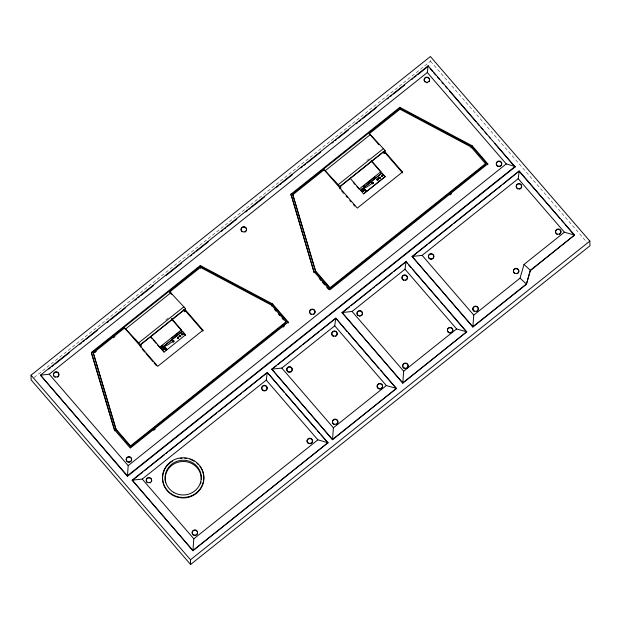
<?xml version="1.0" encoding="UTF-8"?>
<svg xmlns="http://www.w3.org/2000/svg" width="621" height="621" viewBox="0 0 621 621"><rect width="100%" height="100%" fill="white"/><g stroke="black" fill="none" stroke-linecap="round" stroke-linejoin="round"><path stroke-width="0.47" stroke-dasharray="3.1 2.33" d="M34.178 377.483L430.508 61.231L430.469 59.344M165.737 319.994L168.726 317.603M366.763 160.598L369.006 158.805M430.508 61.231L586.783 242.143"/><path stroke-width="0.93" d="M417.568 74.807L428.172 66.346L428.156 65.81L427.302 72.525L506.262 163.928L515.081 166.436L127.414 475.779L40.489 375.162L49.238 374.207L128.198 465.61L127.421 476.315L515.088 166.971L428.156 65.81L40.489 375.162L127.421 476.315M284.333 392.456L267.255 372.406L266.269 380.106L317.859 439.831L327.973 442.703L192.921 550.47L132.195 480.173L142.232 479.086L193.822 538.811L192.921 550.749L327.973 442.703L267.255 372.406L132.195 480.173L192.921 550.749M347.116 331.583L335.728 318.131L334.742 325.823L386.332 385.548L396.446 388.42L332.499 439.451L271.773 369.153L281.81 368.067L333.399 427.784L332.507 439.73L396.446 388.42L335.728 318.131L271.773 369.153L332.507 439.73M407.267 263.273L406.002 261.534L405.016 269.235L456.606 328.959L466.72 331.831L402.773 382.862L342.055 312.565L352.084 311.47L403.673 371.195L402.781 383.134L466.72 331.831L406.002 261.534L342.055 312.565L402.781 383.134M472.853 327.034L412.119 256.457L422.14 255.371L473.745 315.103L472.853 327.034L526.383 284.317L530.35 270.314L524.023 264.43L564.411 232.2L574.518 235.072L530.357 270.593M422.14 255.371L518.209 178.708L519.187 171.023L574.518 235.072L530.35 270.314L526.383 284.317M172.382 341.131C173.802 340.199 173.065 341.93 173.725 340.805M172.491 341.208L173.593 340.735M173.018 341.845L173.787 341.045L173.896 341.472M173.205 340.618L172.56 341.022M173.011 341.969L173.003 341.449M372.103 183.218C371.513 181.643 374.626 182.52 372.546 183.645M372.057 183.11L373.151 182.465L372.631 183.8M372.623 183.599L373.415 182.9L372.538 183.257M373.314 182.853L373.423 183.28M177.389 337.669L178.126 336.97L178.739 337.793M178.701 337.956L178.297 337.009M179.399 336.062L179.64 335.511M181.658 334.269L181.899 333.71M183.009 334.277L182.442 334.967L181.712 334.486M376.955 179.197L377.071 179.95M380.246 178.157L379.672 177.164L378.942 178.041M382.536 176.077L382.295 176.636M473.745 315.103L520.056 278.154L524.023 264.43M180.711 336.24L180.509 336.629M182.97 334.44L181.937 334.75M376.955 179.306L377.653 178.77L378.267 179.422M378.973 177.699L380.005 177.396M378.15 179.911L378.267 179.314M173.065 341.837L173.927 341.224M173.166 341.985L173.934 341.426M372.693 183.785L373.477 183.141M178.615 337.995L178.002 338.383L177.443 337.894M180.633 336.388C178.825 337.933 179.741 333.834 180.75 336.015M377.04 179.159L378.212 179.259M378.15 179.795L377.529 180.183L376.978 179.694M380.044 178.429L380.13 177.396M31.05 375.193L430.407 56.519L589.849 241.095L589.95 245.807L190.593 564.481L31.151 379.905L31.05 375.193L190.492 559.769L190.593 564.481M48.826 369.045L50.34 367.834M51.861 366.631L53.375 365.42M54.889 364.209L69.273 352.728M79.876 344.275L81.39 343.064M82.903 341.853L84.417 340.65M85.931 339.439L97.287 330.38M107.13 322.524L108.644 321.313M110.158 320.102L125.302 308.024M135.145 300.168L136.659 298.957M138.172 297.754L139.686 296.543M141.2 295.332L153.317 285.668M166.187 275.398L181.332 263.312M190.422 256.062L191.936 254.851M193.449 253.647L194.963 252.436M196.477 251.226L208.594 241.561M221.464 231.291L222.978 230.08M224.492 228.87L226.005 227.666M227.519 226.455L236.609 219.205M245.691 211.955L247.205 210.744M248.718 209.541L250.24 208.33M251.753 207.119L264.624 196.849M276.741 187.185L278.255 185.974M279.768 184.763L281.282 183.56M282.796 182.349L292.638 174.493M300.968 167.849L302.481 166.638M303.995 165.434L305.509 164.223M307.022 163.012L320.653 152.137M332.01 143.078L333.524 141.867M335.037 140.664L336.551 139.453M338.065 138.242L348.668 129.789M356.237 123.742L357.75 122.539M359.272 121.328L360.785 120.117M362.299 118.914L376.683 107.433M387.287 98.972L388.8 97.761M390.314 96.558L391.828 95.347M393.341 94.136L404.698 85.077M411.513 79.635L413.027 78.432M414.541 77.221L416.054 76.01M49.238 374.207L427.302 72.525M200.288 265.524L200.311 266.432L91.45 353.295L91.434 352.394L200.288 265.524L272.565 303.925L288.245 322.066L288.26 322.974M290.962 194.194L314.179 272.658L290.962 194.194L399.823 107.332L472.1 145.725L487.772 163.874L487.788 164.775L472.115 146.634L399.839 108.233L399.823 107.332M169.851 292.763L169.828 291.862L200.474 267.41L271.509 305.144L285.955 321.864L285.978 322.773L130.542 446.802L116.119 430.105L93.282 352.938L124.619 327.935L157.75 366.297L202.966 330.217L185.555 310.058M290.977 195.103L399.839 108.233M94.796 352.65L96.286 351.463M113.441 337.77L114.939 336.582M369.379 134.563L369.363 133.662L400.002 109.211L471.044 146.952L485.49 163.672L485.506 164.573L330.069 288.61L315.647 271.913L292.817 194.746L324.146 169.743L357.285 208.105L402.501 172.025L385.082 151.858M125.558 329.029L170.767 292.817L185.524 308.629L185.57 310.966L202.989 331.125L202.966 330.217M325.086 170.829L370.295 134.617L385.051 150.429L385.098 152.766L402.517 172.925L402.501 172.025M125.551 328.897L138.708 342.854L183.917 306.774M325.086 170.697L338.235 184.654L383.452 148.574M140.354 347.046L140.307 344.702L185.524 308.629M385.098 152.766L384.205 153.48L384.166 151.462L340.735 186.114L340.782 188.132L339.889 188.846L339.834 186.51L385.051 150.429M183.459 310.267L184.678 311.68L185.57 310.966M162.818 345.26L159.845 347.636L159.83 347.108L181.394 329.906L171.598 318.565M171.738 338.142L179.919 331.622M371.738 161.072L380.921 171.706L359.365 188.908L350.174 178.281M363.091 186.471L364.574 185.283M366.064 184.103L374.983 176.977M166.381 350.135L164.084 352.084L160.955 348.466L163.261 346.518L166.381 350.244L163.261 346.518M182.38 331.373L163.96 346.068L182.38 331.257L185.5 334.991L182.38 331.257M160.955 348.466L163.261 346.627M360.483 190.158L362.788 188.318L365.909 192.044L363.611 193.884L360.49 190.267L362.788 188.318M381.907 173.065L363.487 187.876L381.907 173.065L385.036 176.791L366.615 191.485L364.116 188.598M164.588 346.797L167.08 349.685L185.5 334.874M366.615 191.485L385.028 176.674M130.542 446.802L130.519 445.901L285.955 321.864M330.069 288.61L330.046 287.702L485.49 163.672M288.245 322.066L130.309 448.098L114.629 429.949L91.434 352.394M153.752 430.306L155.266 429.103M282.974 327.197L284.48 325.986M487.772 163.874L329.836 289.898L314.164 271.75M450.008 194.924L451.521 193.721M128.198 465.61L506.262 163.928M412.127 256.737L427.209 244.705M428.715 243.502L452.088 224.849M453.594 223.645L501.1 185.741M502.606 184.538L519.187 171.023L412.119 256.457L472.845 326.755L526.375 284.038L520.056 278.154M342.055 312.844L349.584 306.836M351.082 305.633L371.397 289.425M372.903 288.229L374.409 287.026M375.915 285.823L392.464 272.619M393.97 271.416L406.01 261.814M132.203 480.452L142.768 472.022M144.274 470.819L164.643 454.564M166.156 453.361L167.662 452.158M169.176 450.955L216.706 413.027M218.212 411.816L241.608 393.155M243.114 391.952L265.749 373.889M271.781 369.433L276.298 365.831M277.797 364.636L298.111 348.42M299.617 347.224L301.123 346.021M302.629 344.818L319.178 331.614M320.684 330.411L335.728 318.402M352.084 311.47L405.016 269.235M142.232 479.086L266.269 380.106M281.81 368.067L334.742 325.823M403.673 371.195L456.606 328.959M193.822 538.811L317.859 439.831M333.399 427.784L386.332 385.548M190.492 559.769L589.849 241.095M371.894 182.822L372.825 182.194M372.01 182.931L373.035 182.349M371.94 182.69L372.39 183.048L373.151 182.465M372.336 183.203L367.997 186.222A5.03 1.521 -41.8 0 1 366.281 187.2L365.497 187.519A2.173 0.66 -41.8 0 0 364.418 188.194L364.224 188.349A1.972 0.427 -40.8 0 0 362.718 190.104L362.726 190.492M372.592 183.637L373.462 183.032M172.366 341.022L173.212 340.362M172.475 341.131L173.507 340.541M172.801 341.395L168.47 344.414A5.03 1.521 -41.8 0 1 166.746 345.392L165.962 345.718A2.173 0.66 -41.8 0 0 164.891 346.394L164.689 346.549A1.972 0.427 -40.8 0 0 163.183 348.303L163.199 348.691M173.104 341.736L173.67 340.836M378.026 179.927L377.203 179.958M163.401 349.118L163.641 348.49L163.385 349.188M381.581 175.533L382.257 175.596M379.889 178.406L379.082 178.235M182.046 333.733L182.947 334.051M179.795 335.534L180.695 335.852M180.362 336.605L179.686 336.543M178.126 337.079L177.396 337.84M163.276 349.149L162.749 348.886L163.269 349.227M379.369 178.537L378.989 178.087M363.006 190.111C361.251 189.816 363.238 192.091 363.169 190.298M177.831 338.344L177.396 337.731M362.998 190.197C361.383 189.801 363.068 191.92 363.153 190.383M200.311 266.432L272.588 304.826L287.632 322.245M381.465 176.667L381.193 176.131M519.195 171.303L560.064 218.608M561.322 220.067L563.837 222.978M565.094 224.429L574.526 235.351M430.058 68.535L432.581 71.446M433.838 72.905L435.732 75.094M437.619 77.283L439.505 79.472M442.028 82.383L443.285 83.843M445.808 86.761L447.066 88.221M449.588 91.14L476.043 121.763M477.301 123.222L479.187 125.403M481.081 127.592L482.967 129.781M484.861 131.97L486.748 134.159M489.27 137.07L490.528 138.53M494.937 143.637L515.088 166.971M518.209 178.708L564.411 232.2M369.363 133.662L378.926 144.732M382.994 152.075L384.205 153.48M381.907 173.174L385.036 176.791M371.133 160.893L380.937 172.234L380.921 171.706M363.487 187.759L366.607 191.377M353.248 182.349L355.088 184.476M356.92 186.603L359.373 189.436M408.533 264.74L411.063 267.667M412.328 269.134L438.9 299.889M440.165 301.356L442.695 304.282M443.961 305.749L466.728 332.111M338.235 184.654L339.834 186.51M341.752 191.004L343.615 193.162M346.107 196.042L347.349 197.486M349.84 200.366L351.082 201.809M353.566 204.689L354.816 206.125M292.817 194.746L315.623 271.004L330.046 287.702M319.194 278.464L321.08 280.638M322.33 282.089L324.837 284.992M326.716 287.174L328.602 289.347M348.381 333.05L378.74 368.199M380.642 370.395L396.454 388.699M274.668 309.685L275.926 311.137M278.441 314.047L279.698 315.499M282.206 318.41L283.463 319.862M285.598 393.924L315.965 429.064M317.23 430.532L319.761 433.458M321.026 434.925L327.981 442.983M169.828 291.862L172.001 294.37M183.443 309.367L184.654 310.772M171.606 319.093L181.402 330.434L181.394 329.906M163.96 345.959L167.08 349.685M150.647 336.473L159.83 347.108M160.955 348.35L164.084 352.084M150.655 337.001L151.881 338.422M153.108 339.842L156.166 343.382M157.392 344.802L159.845 347.636M138.708 342.854L140.307 344.702M142.225 349.204L144.709 352.084M145.951 353.52L152.797 361.445M154.039 362.881L156.531 365.761M93.282 352.938L116.096 429.204L130.519 445.901M382.381 175.603L382.528 176.022M381.24 176.294L382.14 176.612L382.528 175.906M181.806 334.742L181.658 334.323M179.554 336.543L179.407 336.124M378.989 178.204L378.926 177.753M183.001 334.214L182.217 333.57L181.658 334.44M91.729 354.218L114.373 429.934M472.1 145.725L472.115 146.634M471.044 146.952L471.06 147.852M365.909 192.044L363.611 193.884M324.146 169.743L324.162 170.643M315.623 271.004L315.647 271.913M272.565 303.925L272.588 304.826M271.509 305.144L271.532 306.052M200.474 267.41L200.49 268.311M184.678 311.68L184.631 309.662L141.208 344.313L141.246 346.332M170.767 292.817L170.791 293.849M124.619 327.935L124.635 328.843M116.096 429.204L116.119 430.105M114.629 429.949L114.652 430.858M448.533 332.53A2.717 2.616 -1.2 0 1 448.028 328.711A2.717 2.616 -1.2 0 1 452.034 328.556A2.717 2.616 -1.2 0 1 451.84 332.406M451.234 332.771A2.717 2.616 -1.2 0 1 449.154 332.848M516.851 188.256A2.717 2.616 -1.2 0 1 517.603 184.321A2.717 2.616 -1.2 0 1 521.508 185.702A2.717 2.616 -1.2 0 1 519.404 189.164M517.999 189.04A2.717 2.616 -1.2 0 1 517.371 188.722M432.239 259.05A2.717 2.616 -1.2 0 1 428.389 256.667A2.717 2.616 -1.2 0 1 432.27 254.315A2.717 2.616 -1.2 0 1 432.845 258.685M474.002 311.284A2.717 2.616 -1.2 0 1 473.233 307.837A2.717 2.616 -1.2 0 1 476.742 306.79A2.717 2.616 -1.2 0 1 478.123 310.058M477.316 311.16A2.717 2.616 -1.2 0 1 476.711 311.525M130.061 462.055A2.717 2.616 -1.2 0 1 126.21 459.672A2.717 2.616 -1.2 0 1 130.092 457.32A2.717 2.616 -1.2 0 1 130.658 461.69M363.564 189.824A1.087 1.048 -1.2 0 1 363.091 191.478A1.087 1.048 -1.2 0 1 361.639 190.484A1.087 1.048 -1.2 0 1 363.106 189.514M363.533 190.337A0.815 0.784 -1.2 0 1 362.245 190.903A0.815 0.784 -1.2 0 1 362.377 189.552A0.815 0.784 -1.2 0 1 363.533 190.337A0.815 0.784 -1.2 0 1 362.718 191.276A0.815 0.784 -1.2 0 1 361.919 190.352A0.815 0.784 -1.2 0 1 363.006 189.754M54.074 376.473A2.717 2.616 -1.2 0 1 54.617 372.654A2.717 2.616 -1.2 0 1 58.529 373.508A2.717 2.616 -1.2 0 1 57.303 377.172M55.222 377.25A2.717 2.616 -1.2 0 1 54.594 376.939M309.856 313.186A2.717 2.616 -1.2 0 1 312.231 309.483A2.717 2.616 -1.2 0 1 314.878 313M314.544 313.605A2.717 2.616 -1.2 0 1 313.465 314.467M311.385 314.544A2.717 2.616 -1.2 0 1 310.756 314.226M333.516 336.411A2.717 2.616 -1.2 0 1 332.002 332.84A2.717 2.616 -1.2 0 1 335.829 331.699A2.717 2.616 -1.2 0 1 336.675 335.464M336.194 335.969A2.717 2.616 -1.2 0 1 335.596 336.334M242.221 231.85A2.717 2.616 -1.2 0 1 241.577 228.21A2.717 2.616 -1.2 0 1 245.373 227.589A2.717 2.616 -1.2 0 1 246.017 231.229M245.536 231.726A2.717 2.616 -1.2 0 1 244.93 232.091M424.78 81.786A2.717 2.616 -1.2 0 1 424.958 78.262A2.717 2.616 -1.2 0 1 428.63 78.122A2.717 2.616 -1.2 0 1 429.088 81.623M427.326 82.694A2.717 2.616 -1.2 0 1 426.619 82.717M380.991 388.824A2.717 2.616 -1.2 0 1 377.141 386.441A2.717 2.616 -1.2 0 1 381.022 384.089A2.717 2.616 -1.2 0 1 381.589 388.459M402.703 365.823A2.717 2.616 -1.2 0 1 405.428 363.448A2.717 2.616 -1.2 0 1 408.121 365.847A2.717 2.616 -1.2 0 1 405.87 368.633M404.465 368.509A2.717 2.616 -1.2 0 1 403.836 368.191M403.316 367.733A2.717 2.616 -1.2 0 1 402.734 366.499M402.61 279.574A2.717 2.616 -1.2 0 1 403.363 275.639A2.717 2.616 -1.2 0 1 407.267 277.02A2.717 2.616 -1.2 0 1 405.164 280.482M403.759 280.358A2.717 2.616 -1.2 0 1 403.13 280.04M362.291 314.529A2.717 2.616 -1.2 0 1 361.476 315.639M360.196 316.198A2.717 2.616 -1.2 0 1 359.489 316.229M358.17 315.763A2.717 2.616 -1.2 0 1 358.604 311.253A2.717 2.616 -1.2 0 1 362.447 313.869M334.222 424.562A2.717 2.616 -1.2 0 1 332.615 421.209A2.717 2.616 -1.2 0 1 336.108 419.664A2.717 2.616 -1.2 0 1 337.715 423.017M336.9 424.12A2.717 2.616 -1.2 0 1 336.303 424.485M556.137 233.667A2.717 2.616 -1.2 0 1 557.774 229.421A2.717 2.616 -1.2 0 1 560.779 232.898M560.445 233.504A2.717 2.616 -1.2 0 1 559.366 234.365M557.285 234.443A2.717 2.616 -1.2 0 1 556.657 234.125M147.379 482.688A2.717 2.616 -1.2 0 1 146.61 479.241A2.717 2.616 -1.2 0 1 150.119 478.193A2.717 2.616 -1.2 0 1 151.501 481.461M150.693 482.564A2.717 2.616 -1.2 0 1 150.088 482.928M163.665 348.047A0.815 0.784 -1.2 0 1 163.533 349.398A0.815 0.784 -1.2 0 1 162.384 348.614M162.671 348.086A0.815 0.784 -1.2 0 1 163.059 347.915M163.571 347.706A1.087 1.048 -1.2 0 1 164.022 349.367A1.087 1.048 -1.2 0 1 162.252 349.204A1.087 1.048 -1.2 0 1 163.012 347.659M261.969 389.421A2.717 2.616 -1.2 0 1 264.461 385.719A2.717 2.616 -1.2 0 1 266.898 389.445A2.717 2.616 -1.2 0 1 262.349 390.004M193.302 535.046A2.717 2.616 -1.2 0 1 192.805 531.219A2.717 2.616 -1.2 0 1 196.81 531.071A2.717 2.616 -1.2 0 1 196.609 534.914M196.011 535.279A2.717 2.616 -1.2 0 1 193.931 535.356M307.674 442.897A2.717 2.616 -1.2 0 1 308.42 438.962A2.717 2.616 -1.2 0 1 312.332 440.343A2.717 2.616 -1.2 0 1 310.221 443.805M308.823 443.681A2.717 2.616 -1.2 0 1 308.195 443.363M199.954 466.449A20.664 19.856 -1.2 0 1 194.8 494.502A20.664 19.856 -1.2 0 1 165.768 488.781A20.664 19.856 -1.2 0 1 172.622 461.054M180.206 458.453A20.664 19.856 -1.2 0 1 182.015 458.275M184.701 458.29A20.664 19.856 -1.2 0 1 186.502 458.492M189.987 459.33A20.664 19.856 -1.2 0 1 194.055 461.186M196.95 463.25A20.664 19.856 -1.2 0 1 198.239 464.454M514.537 273.481A2.717 2.616 -1.2 0 1 514.196 269.491A2.717 2.616 -1.2 0 1 518.349 269.856A2.717 2.616 -1.2 0 1 517.246 273.721M200.971 482.09A18.079 17.372 -1.2 0 1 200.521 483.852M165.613 482.827A18.079 17.372 -1.2 0 1 181.441 461.566A18.079 17.372 -1.2 0 1 201.289 479.381M500.161 166.397A2.717 2.616 -1.2 0 1 496.311 164.014A2.717 2.616 -1.2 0 1 500.192 161.662A2.717 2.616 -1.2 0 1 500.767 166.032M514.53 273.061A2.717 2.616 -1.2 0 0 518.807 271.167A2.717 2.616 -1.2 0 0 514.964 268.559A2.717 2.616 -1.2 0 0 514.53 273.061M517.363 188.303A2.717 2.616 -1.2 0 0 521.648 186.409A2.717 2.616 -1.2 0 0 517.805 183.8A2.717 2.616 -1.2 0 0 517.363 188.303M403.829 367.779A2.717 2.616 -1.2 0 0 408.113 365.885A2.717 2.616 -1.2 0 0 404.271 363.269A2.717 2.616 -1.2 0 0 403.829 367.779M473.994 310.873A2.717 2.616 -1.2 0 0 478.279 308.979A2.717 2.616 -1.2 0 0 474.436 306.363A2.717 2.616 -1.2 0 0 473.994 310.873M448.517 332.119A2.717 2.616 -1.2 0 0 452.802 330.225A2.717 2.616 -1.2 0 0 448.96 327.609A2.717 2.616 -1.2 0 0 448.517 332.119M429.522 258.398A2.717 2.616 -1.2 0 0 433.807 256.504A2.717 2.616 -1.2 0 0 429.965 253.896A2.717 2.616 -1.2 0 0 429.522 258.398M127.344 461.395A2.717 2.616 -1.2 0 0 131.621 459.501A2.717 2.616 -1.2 0 0 127.786 456.893A2.717 2.616 -1.2 0 0 127.344 461.395M362.09 191.121A1.087 1.048 -1.2 0 0 363.805 190.36A1.087 1.048 -1.2 0 0 362.268 189.32A1.087 1.048 -1.2 0 0 362.09 191.121M54.586 376.52A2.717 2.616 -1.2 0 0 58.863 374.626A2.717 2.616 -1.2 0 0 55.021 372.018A2.717 2.616 -1.2 0 0 54.586 376.52M287.911 371.397A2.717 2.616 -1.2 0 0 292.196 369.503A2.717 2.616 -1.2 0 0 288.354 366.895A2.717 2.616 -1.2 0 0 287.911 371.397M287.919 371.816A2.717 2.616 -1.2 0 0 292.204 369.922A2.717 2.616 -1.2 0 0 288.361 367.306A2.717 2.616 -1.2 0 0 287.919 371.816M310.748 313.815A2.717 2.616 -1.2 0 0 315.026 311.921A2.717 2.616 -1.2 0 0 311.191 309.305A2.717 2.616 -1.2 0 0 310.748 313.815M332.879 335.674A2.717 2.616 -1.2 0 0 337.156 333.78A2.717 2.616 -1.2 0 0 333.314 331.172A2.717 2.616 -1.2 0 0 332.879 335.674M425.292 81.832A2.717 2.616 -1.2 0 0 429.569 79.938A2.717 2.616 -1.2 0 0 425.727 77.33A2.717 2.616 -1.2 0 0 425.292 81.832M333.586 423.832A2.717 2.616 -1.2 0 0 337.863 421.938A2.717 2.616 -1.2 0 0 334.02 419.322A2.717 2.616 -1.2 0 0 333.586 423.832M358.162 315.344A2.717 2.616 -1.2 0 0 362.439 313.45A2.717 2.616 -1.2 0 0 358.596 310.842A2.717 2.616 -1.2 0 0 358.162 315.344M403.122 279.621A2.717 2.616 -1.2 0 0 407.399 277.727A2.717 2.616 -1.2 0 0 403.565 275.119A2.717 2.616 -1.2 0 0 403.122 279.621M242.213 231.439A2.717 2.616 -1.2 0 0 246.498 229.545A2.717 2.616 -1.2 0 0 242.656 226.929A2.717 2.616 -1.2 0 0 242.213 231.439M556.649 233.713A2.717 2.616 -1.2 0 0 560.926 231.819A2.717 2.616 -1.2 0 0 557.084 229.203A2.717 2.616 -1.2 0 0 556.649 233.713M308.187 442.944A2.717 2.616 -1.2 0 0 312.464 441.05A2.717 2.616 -1.2 0 0 308.629 438.442A2.717 2.616 -1.2 0 0 308.187 442.944M378.274 388.172A2.717 2.616 -1.2 0 0 382.552 386.278A2.717 2.616 -1.2 0 0 378.717 383.662A2.717 2.616 -1.2 0 0 378.274 388.172M147.371 482.276A2.717 2.616 -1.2 0 0 151.656 480.375A2.717 2.616 -1.2 0 0 147.814 477.766A2.717 2.616 -1.2 0 0 147.371 482.276M162.718 349.103A0.815 0.784 -1.2 0 0 164.006 348.536A0.815 0.784 -1.2 0 0 162.849 347.752A0.815 0.784 -1.2 0 0 162.718 349.103M162.562 349.312A1.087 1.048 -1.2 0 0 164.27 348.56A1.087 1.048 -1.2 0 0 162.733 347.512A1.087 1.048 -1.2 0 0 162.562 349.312M262.862 390.05A2.717 2.616 -1.2 0 0 267.139 388.156A2.717 2.616 -1.2 0 0 263.296 385.54A2.717 2.616 -1.2 0 0 262.862 390.05M193.294 534.627A2.717 2.616 -1.2 0 0 197.571 532.733A2.717 2.616 -1.2 0 0 193.729 530.124A2.717 2.616 -1.2 0 0 193.294 534.627M497.444 165.745A2.717 2.616 -1.2 0 0 501.729 163.851A2.717 2.616 -1.2 0 0 497.887 161.235A2.717 2.616 -1.2 0 0 497.444 165.745M173.655 492.375A18.079 17.372 -1.2 0 0 201.258 478.131A18.079 17.372 -1.2 0 0 174.664 462.303A18.079 17.372 -1.2 0 0 173.655 492.375M172.335 494.518A20.664 19.856 -1.2 0 0 203.843 478.154A20.664 19.856 -1.2 0 0 173.391 460.138A20.664 19.856 -1.2 0 0 172.335 494.518"/></g></svg>
